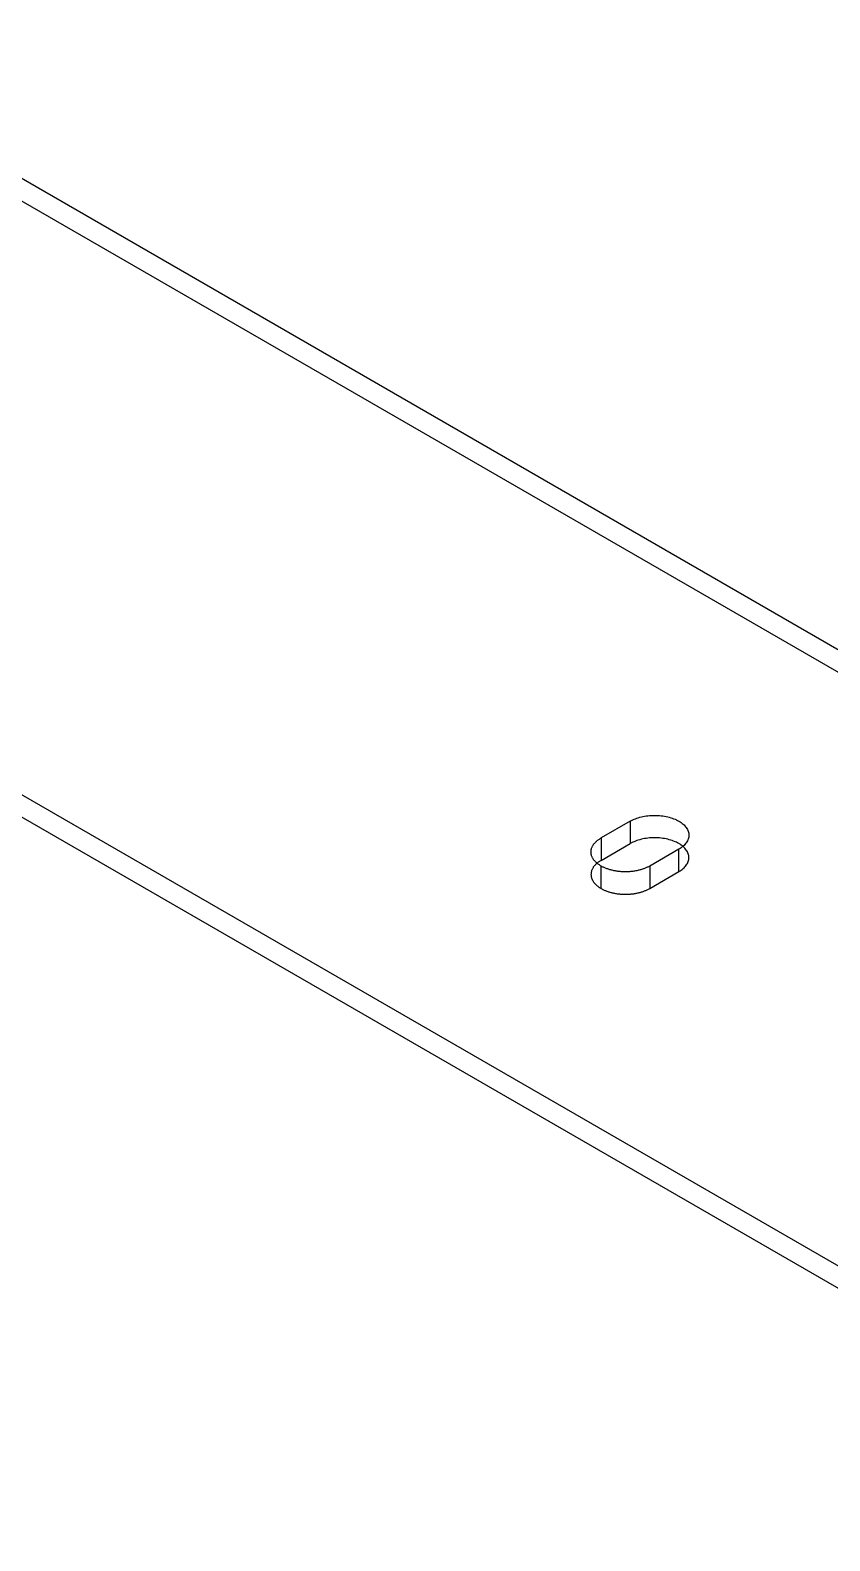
# Model space of a CAD drawing. Header units: inches. Extents: x 1.4 to 100.6, y 1.4 to 64.6.
# Drawn here: x 84.295 to 86.591, y 36.625 to 40.963 of the extents above; entities that cross this region are included whole.
import ezdxf

# ---------------------------------------------------------------- set-up
doc = ezdxf.new("R2010")
doc.units = ezdxf.units.IN
doc.header["$MEASUREMENT"] = 0

msp = doc.modelspace()

# ---------------------------------------------------------------- linework, layer by layer
at = {"layer": 'OUTLINE'}
for p, q in [((96.9167, 33.2359), (83.5326, 40.9634)), ((96.9167, 33.1714), (83.5326, 40.899)), ((95.3841, 32.351), (82, 40.0786)), ((95.3841, 32.2866), (82, 40.0141)), ((86.0291, 38.6973), (86.033, 38.6989)), ((86.033, 38.6989), (86.0371, 38.7004)), ((86.0371, 38.7004), (86.0413, 38.7018)), ((86.0413, 38.7018), (86.0457, 38.7031)), ((86.0457, 38.7031), (86.0501, 38.7042)), ((86.0501, 38.7042), (86.0546, 38.7052)), ((86.0546, 38.7052), (86.0592, 38.7061)), ((86.0592, 38.7061), (86.0639, 38.7068)), ((86.0639, 38.7068), (86.0686, 38.7075)), ((86.0686, 38.7075), (86.0734, 38.7079)), ((86.0734, 38.7079), (86.0782, 38.7083)), ((86.0782, 38.7083), (86.083, 38.7085)), ((86.083, 38.7085), (86.0879, 38.7085)), ((86.0879, 38.7085), (86.0927, 38.7085)), ((86.0927, 38.7085), (86.0975, 38.7083)), ((86.0975, 38.7083), (86.1023, 38.7079)), ((86.1023, 38.7079), (86.1071, 38.7075)), ((86.1071, 38.7075), (86.1118, 38.7068)), ((86.1118, 38.7068), (86.1165, 38.7061)), ((86.1165, 38.7061), (86.1211, 38.7052)), ((86.1211, 38.7052), (86.1256, 38.7042)), ((86.1256, 38.7042), (86.1301, 38.7031)), ((86.1301, 38.7031), (86.1344, 38.7018)), ((86.1344, 38.7018), (86.1386, 38.7004)), ((86.1386, 38.7004), (86.1427, 38.6989)), ((86.1427, 38.6989), (86.1466, 38.6973)), ((86.0181, 38.6919), (85.9344, 38.6435)), ((86.0181, 38.6919), (86.0216, 38.6938)), ((86.0181, 38.6919), (86.0181, 38.6274)), ((86.0216, 38.6938), (86.0253, 38.6956)), ((86.0253, 38.6956), (86.0291, 38.6973)), ((86.1466, 38.6973), (86.1505, 38.6956)), ((86.1505, 38.6956), (86.1541, 38.6938)), ((86.1541, 38.6938), (86.1576, 38.6919)), ((86.1576, 38.6919), (86.161, 38.6898)), ((86.161, 38.6898), (86.1641, 38.6877)), ((86.1641, 38.6877), (86.1671, 38.6855)), ((86.1671, 38.6855), (86.1699, 38.6832)), ((86.1699, 38.6832), (86.1725, 38.6809)), ((86.1725, 38.6809), (86.1749, 38.6784)), ((86.1749, 38.6784), (86.1771, 38.6759)), ((86.1771, 38.6759), (86.179, 38.6734)), ((86.179, 38.6734), (86.1808, 38.6708)), ((86.1808, 38.6708), (86.1823, 38.6681)), ((86.1823, 38.6681), (86.1836, 38.6654)), ((86.1836, 38.6654), (86.1846, 38.6627)), ((86.1846, 38.6627), (86.1855, 38.6599)), ((86.1855, 38.6599), (86.1861, 38.6572)), ((86.1861, 38.6572), (86.1864, 38.6544)), ((85.9065, 38.6116), (85.9069, 38.613)), ((85.9069, 38.613), (85.9073, 38.6143)), ((85.9073, 38.6143), (85.9078, 38.6157)), ((85.9078, 38.6157), (85.9084, 38.6171)), ((85.9084, 38.6171), (85.909, 38.6184)), ((85.909, 38.6184), (85.9097, 38.6198)), ((85.9097, 38.6198), (85.9104, 38.6211)), ((85.9104, 38.6211), (85.9112, 38.6224)), ((85.9112, 38.6224), (85.9121, 38.6237)), ((85.9121, 38.6237), (85.913, 38.625)), ((85.913, 38.625), (85.9139, 38.6263)), ((85.9139, 38.6263), (85.9149, 38.6276)), ((85.9149, 38.6276), (85.916, 38.6288)), ((85.916, 38.6288), (85.9171, 38.6301)), ((85.9171, 38.6301), (85.9183, 38.6313)), ((85.9183, 38.6313), (85.9195, 38.6325)), ((85.9195, 38.6325), (85.9208, 38.6337)), ((85.9208, 38.6337), (85.9221, 38.6349)), ((85.9221, 38.6349), (85.9234, 38.636)), ((85.9234, 38.636), (85.9249, 38.6372)), ((85.9249, 38.6372), (85.9263, 38.6383)), ((85.9263, 38.6383), (85.9278, 38.6394)), ((85.9278, 38.6394), (85.9294, 38.6404)), ((85.9294, 38.6404), (85.931, 38.6415)), ((85.931, 38.6415), (85.9327, 38.6425)), ((85.9327, 38.6425), (85.9344, 38.6435)), ((85.9344, 38.6435), (85.9344, 38.5791)), ((85.9344, 38.5791), (86.0181, 38.6274)), ((86.0216, 38.6293), (86.0181, 38.6274)), ((86.0253, 38.6312), (86.0216, 38.6293)), ((86.0291, 38.6329), (86.0253, 38.6312)), ((86.033, 38.6345), (86.0291, 38.6329)), ((86.0371, 38.636), (86.033, 38.6345)), ((86.0413, 38.6374), (86.0371, 38.636)), ((86.0457, 38.6386), (86.0413, 38.6374)), ((86.0501, 38.6398), (86.0457, 38.6386)), ((86.0546, 38.6408), (86.0501, 38.6398)), ((86.0592, 38.6416), (86.0546, 38.6408)), ((86.0639, 38.6424), (86.0592, 38.6416)), ((86.0686, 38.643), (86.0639, 38.6424)), ((86.0734, 38.6435), (86.0686, 38.643)), ((86.0782, 38.6438), (86.0734, 38.6435)), ((86.083, 38.644), (86.0782, 38.6438)), ((86.0879, 38.6441), (86.083, 38.644)), ((86.0927, 38.644), (86.0879, 38.6441)), ((86.0975, 38.6438), (86.0927, 38.644)), ((86.1023, 38.6435), (86.0975, 38.6438)), ((86.1071, 38.643), (86.1023, 38.6435)), ((86.1118, 38.6424), (86.1071, 38.643)), ((86.1165, 38.6416), (86.1118, 38.6424)), ((86.1211, 38.6408), (86.1165, 38.6416)), ((86.1256, 38.6398), (86.1211, 38.6408)), ((86.1301, 38.6386), (86.1256, 38.6398)), ((86.1344, 38.6374), (86.1301, 38.6386)), ((86.1386, 38.636), (86.1344, 38.6374)), ((86.1427, 38.6345), (86.1386, 38.636)), ((86.1466, 38.6329), (86.1427, 38.6345)), ((86.1505, 38.6312), (86.1466, 38.6329)), ((86.1541, 38.6293), (86.1505, 38.6312)), ((86.1576, 38.6274), (86.1541, 38.6293)), ((86.161, 38.6254), (86.1576, 38.6274)), ((86.161, 38.6133), (86.1576, 38.6113)), ((86.1641, 38.6233), (86.161, 38.6254)), ((86.1641, 38.6154), (86.161, 38.6133)), ((86.1671, 38.6211), (86.1641, 38.6233)), ((86.1671, 38.6176), (86.1641, 38.6154)), ((86.1699, 38.6188), (86.1671, 38.6211)), ((86.1699, 38.6199), (86.1671, 38.6176)), ((86.1725, 38.6223), (86.1699, 38.6199)), ((86.1725, 38.6164), (86.1699, 38.6188)), ((86.1749, 38.6247), (86.1725, 38.6223)), ((86.1749, 38.614), (86.1725, 38.6164)), ((86.1771, 38.6272), (86.1749, 38.6247)), ((86.1771, 38.6115), (86.1749, 38.614)), ((86.179, 38.6298), (86.1771, 38.6272)), ((86.1808, 38.6324), (86.179, 38.6298)), ((86.1823, 38.635), (86.1808, 38.6324)), ((86.1836, 38.6377), (86.1823, 38.635)), ((86.1846, 38.6405), (86.1836, 38.6377)), ((86.1855, 38.6432), (86.1846, 38.6405)), ((86.1861, 38.646), (86.1855, 38.6432)), ((86.1864, 38.6488), (86.1861, 38.646)), ((86.1864, 38.6544), (86.1865, 38.6516)), ((86.1865, 38.6516), (86.1864, 38.6488)), ((85.9054, 38.6032), (85.9055, 38.6046)), ((85.9055, 38.6018), (85.9054, 38.6032)), ((85.9055, 38.6046), (85.9056, 38.606)), ((85.9056, 38.6004), (85.9055, 38.6018)), ((85.9056, 38.606), (85.9057, 38.6074)), ((85.9057, 38.599), (85.9056, 38.6004)), ((85.9057, 38.6074), (85.9059, 38.6088)), ((85.9059, 38.5976), (85.9057, 38.599)), ((85.9059, 38.6088), (85.9062, 38.6102)), ((85.9062, 38.5963), (85.9059, 38.5976)), ((85.9062, 38.6102), (85.9065, 38.6116)), ((85.9065, 38.5949), (85.9062, 38.5963)), ((85.9069, 38.5935), (85.9065, 38.5949)), ((85.9073, 38.5921), (85.9069, 38.5935)), ((85.9078, 38.5907), (85.9073, 38.5921)), ((85.9084, 38.5894), (85.9078, 38.5907)), ((85.909, 38.588), (85.9084, 38.5894)), ((85.9097, 38.5867), (85.909, 38.588)), ((85.9104, 38.5854), (85.9097, 38.5867)), ((85.9112, 38.584), (85.9104, 38.5854)), ((85.9121, 38.5827), (85.9112, 38.584)), ((85.913, 38.5814), (85.9121, 38.5827)), ((85.9139, 38.5801), (85.913, 38.5814)), ((85.9149, 38.5789), (85.9139, 38.5801)), ((85.916, 38.5776), (85.9149, 38.5789)), ((85.9171, 38.5764), (85.916, 38.5776)), ((85.9183, 38.5751), (85.9171, 38.5764)), ((85.9195, 38.5739), (85.9183, 38.5751)), ((85.9208, 38.5727), (85.9195, 38.5739)), ((85.9208, 38.5693), (85.9195, 38.5681)), ((85.9221, 38.5716), (85.9208, 38.5727)), ((85.9221, 38.5704), (85.9208, 38.5693)), ((85.9234, 38.5704), (85.9221, 38.5716)), ((85.9234, 38.5716), (85.9221, 38.5704)), ((85.9249, 38.5727), (85.9234, 38.5716)), ((85.9249, 38.5693), (85.9234, 38.5704)), ((85.9263, 38.5738), (85.9249, 38.5727)), ((85.9263, 38.5682), (85.9249, 38.5693)), ((85.9278, 38.5749), (85.9263, 38.5738)), ((85.9294, 38.576), (85.9278, 38.5749)), ((85.931, 38.577), (85.9294, 38.576)), ((85.9327, 38.5781), (85.931, 38.577)), ((85.9344, 38.5791), (85.9327, 38.5781)), ((86.1576, 38.6113), (86.0739, 38.5629)), ((86.1576, 38.5468), (86.1576, 38.6113)), ((86.179, 38.6089), (86.1771, 38.6115)), ((86.1808, 38.6063), (86.179, 38.6089)), ((86.1823, 38.6037), (86.1808, 38.6063)), ((86.1808, 38.5679), (86.1823, 38.5706)), ((86.1836, 38.601), (86.1823, 38.6037)), ((86.1823, 38.5706), (86.1836, 38.5733)), ((86.1846, 38.5982), (86.1836, 38.601)), ((86.1836, 38.5733), (86.1846, 38.576)), ((86.1855, 38.5955), (86.1846, 38.5982)), ((86.1846, 38.576), (86.1855, 38.5788)), ((86.1861, 38.5927), (86.1855, 38.5955)), ((86.1855, 38.5788), (86.1861, 38.5815)), ((86.1864, 38.5899), (86.1861, 38.5927)), ((86.1861, 38.5815), (86.1864, 38.5843)), ((86.1865, 38.5871), (86.1864, 38.5899)), ((86.1864, 38.5843), (86.1865, 38.5871)), ((85.9055, 38.5402), (85.9054, 38.5388)), ((85.9054, 38.5388), (85.9055, 38.5374)), ((85.9056, 38.5416), (85.9055, 38.5402)), ((85.9055, 38.5374), (85.9056, 38.536)), ((85.9057, 38.543), (85.9056, 38.5416)), ((85.9056, 38.536), (85.9057, 38.5346)), ((85.9059, 38.5444), (85.9057, 38.543)), ((85.9057, 38.5346), (85.9059, 38.5332)), ((85.9062, 38.5457), (85.9059, 38.5444)), ((85.9059, 38.5332), (85.9062, 38.5318)), ((85.9065, 38.5471), (85.9062, 38.5457)), ((85.9062, 38.5318), (85.9065, 38.5304)), ((85.9069, 38.5485), (85.9065, 38.5471)), ((85.9065, 38.5304), (85.9069, 38.529)), ((85.9073, 38.5499), (85.9069, 38.5485)), ((85.9069, 38.529), (85.9073, 38.5277)), ((85.9078, 38.5513), (85.9073, 38.5499)), ((85.9073, 38.5277), (85.9078, 38.5263)), ((85.9084, 38.5526), (85.9078, 38.5513)), ((85.9078, 38.5263), (85.9084, 38.5249)), ((85.909, 38.554), (85.9084, 38.5526)), ((85.9097, 38.5553), (85.909, 38.554)), ((85.9104, 38.5566), (85.9097, 38.5553)), ((85.9112, 38.558), (85.9104, 38.5566)), ((85.9121, 38.5593), (85.9112, 38.558)), ((85.913, 38.5606), (85.9121, 38.5593)), ((85.9139, 38.5619), (85.913, 38.5606)), ((85.9149, 38.5631), (85.9139, 38.5619)), ((85.916, 38.5644), (85.9149, 38.5631)), ((85.9171, 38.5656), (85.916, 38.5644)), ((85.9183, 38.5669), (85.9171, 38.5656)), ((85.9195, 38.5681), (85.9183, 38.5669)), ((85.9278, 38.5671), (85.9263, 38.5682)), ((85.9294, 38.566), (85.9278, 38.5671)), ((85.931, 38.565), (85.9294, 38.566)), ((85.9327, 38.5639), (85.931, 38.565)), ((85.9344, 38.5629), (85.9327, 38.5639)), ((85.9344, 38.4985), (85.9344, 38.5629)), ((85.9361, 38.562), (85.9344, 38.5629)), ((85.9379, 38.561), (85.9361, 38.562)), ((85.9397, 38.5601), (85.9379, 38.561)), ((85.9415, 38.5592), (85.9397, 38.5601)), ((85.9434, 38.5583), (85.9415, 38.5592)), ((85.9453, 38.5575), (85.9434, 38.5583)), ((85.9473, 38.5566), (85.9453, 38.5575)), ((85.9493, 38.5559), (85.9473, 38.5566)), ((85.9513, 38.5551), (85.9493, 38.5559)), ((85.9534, 38.5544), (85.9513, 38.5551)), ((85.9555, 38.5537), (85.9534, 38.5544)), ((85.9576, 38.553), (85.9555, 38.5537)), ((85.9598, 38.5523), (85.9576, 38.553)), ((85.9619, 38.5517), (85.9598, 38.5523)), ((85.9641, 38.5511), (85.9619, 38.5517)), ((85.9664, 38.5506), (85.9641, 38.5511)), ((85.9686, 38.5501), (85.9664, 38.5506)), ((85.9709, 38.5496), (85.9686, 38.5501)), ((85.9732, 38.5491), (85.9709, 38.5496)), ((85.9755, 38.5487), (85.9732, 38.5491)), ((85.9778, 38.5483), (85.9755, 38.5487)), ((85.9802, 38.548), (85.9778, 38.5483)), ((85.9825, 38.5476), (85.9802, 38.548)), ((85.9849, 38.5473), (85.9825, 38.5476)), ((85.9873, 38.5471), (85.9849, 38.5473)), ((85.9896, 38.5469), (85.9873, 38.5471)), ((85.992, 38.5467), (85.9896, 38.5469)), ((85.9945, 38.5465), (85.992, 38.5467)), ((85.9969, 38.5464), (85.9945, 38.5465)), ((85.9993, 38.5463), (85.9969, 38.5464)), ((86.0017, 38.5463), (85.9993, 38.5463)), ((86.0041, 38.5463), (86.0017, 38.5463)), ((86.0066, 38.5463), (86.0041, 38.5463)), ((86.009, 38.5463), (86.0066, 38.5463)), ((86.0114, 38.5464), (86.009, 38.5463)), ((86.0138, 38.5465), (86.0114, 38.5464)), ((86.0162, 38.5467), (86.0138, 38.5465)), ((86.0186, 38.5469), (86.0162, 38.5467)), ((86.021, 38.5471), (86.0186, 38.5469)), ((86.0234, 38.5473), (86.021, 38.5471)), ((86.0258, 38.5476), (86.0234, 38.5473)), ((86.0281, 38.548), (86.0258, 38.5476)), ((86.0304, 38.5483), (86.0281, 38.548)), ((86.0328, 38.5487), (86.0304, 38.5483)), ((86.0351, 38.5491), (86.0328, 38.5487)), ((86.0374, 38.5496), (86.0351, 38.5491)), ((86.0396, 38.5501), (86.0374, 38.5496)), ((86.0419, 38.5506), (86.0396, 38.5501)), ((86.0441, 38.5511), (86.0419, 38.5506)), ((86.0463, 38.5517), (86.0441, 38.5511)), ((86.0485, 38.5523), (86.0463, 38.5517)), ((86.0506, 38.553), (86.0485, 38.5523)), ((86.0528, 38.5537), (86.0506, 38.553)), ((86.0549, 38.5544), (86.0528, 38.5537)), ((86.0569, 38.5551), (86.0549, 38.5544)), ((86.059, 38.5559), (86.0569, 38.5551)), ((86.061, 38.5566), (86.059, 38.5559)), ((86.0629, 38.5575), (86.061, 38.5566)), ((86.0648, 38.5583), (86.0629, 38.5575)), ((86.0667, 38.5592), (86.0648, 38.5583)), ((86.0686, 38.5601), (86.0667, 38.5592)), ((86.0704, 38.561), (86.0686, 38.5601)), ((86.0722, 38.562), (86.0704, 38.561)), ((86.0739, 38.5629), (86.0722, 38.562)), ((86.0739, 38.5629), (86.0739, 38.4985)), ((86.0739, 38.4985), (86.1576, 38.5468)), ((86.1576, 38.5468), (86.161, 38.5489)), ((86.161, 38.5489), (86.1641, 38.551)), ((86.1641, 38.551), (86.1671, 38.5532)), ((86.1671, 38.5532), (86.1699, 38.5555)), ((86.1699, 38.5555), (86.1725, 38.5578)), ((86.1725, 38.5578), (86.1749, 38.5603)), ((86.1749, 38.5603), (86.1771, 38.5628)), ((86.1771, 38.5628), (86.179, 38.5653)), ((86.179, 38.5653), (86.1808, 38.5679)), ((85.9084, 38.5249), (85.909, 38.5236)), ((85.909, 38.5236), (85.9097, 38.5222)), ((85.9097, 38.5222), (85.9104, 38.5209)), ((85.9104, 38.5209), (85.9112, 38.5196)), ((85.9112, 38.5196), (85.9121, 38.5183)), ((85.9121, 38.5183), (85.913, 38.517)), ((85.913, 38.517), (85.9139, 38.5157)), ((85.9139, 38.5157), (85.9149, 38.5144)), ((85.9149, 38.5144), (85.916, 38.5132)), ((85.916, 38.5132), (85.9171, 38.5119)), ((85.9171, 38.5119), (85.9183, 38.5107)), ((85.9183, 38.5107), (85.9195, 38.5095)), ((85.9195, 38.5095), (85.9208, 38.5083)), ((85.9208, 38.5083), (85.9221, 38.5071)), ((85.9221, 38.5071), (85.9234, 38.506)), ((85.9234, 38.506), (85.9249, 38.5048)), ((85.9249, 38.5048), (85.9263, 38.5037)), ((85.9263, 38.5037), (85.9278, 38.5026)), ((85.9278, 38.5026), (85.9294, 38.5016)), ((85.9294, 38.5016), (85.931, 38.5005)), ((85.931, 38.5005), (85.9327, 38.4995)), ((85.9327, 38.4995), (85.9344, 38.4985)), ((85.9344, 38.4985), (85.9361, 38.4975)), ((85.9361, 38.4975), (85.9379, 38.4966)), ((85.9379, 38.4966), (85.9397, 38.4956)), ((85.9397, 38.4956), (85.9415, 38.4947)), ((85.9415, 38.4947), (85.9434, 38.4939)), ((85.9434, 38.4939), (85.9453, 38.493)), ((85.9453, 38.493), (85.9473, 38.4922)), ((85.9473, 38.4922), (85.9493, 38.4914)), ((85.9493, 38.4914), (85.9513, 38.4906)), ((85.9513, 38.4906), (85.9534, 38.4899)), ((85.9534, 38.4899), (85.9555, 38.4892)), ((85.9555, 38.4892), (85.9576, 38.4885)), ((85.9576, 38.4885), (85.9598, 38.4879)), ((85.9598, 38.4879), (85.9619, 38.4873)), ((85.9619, 38.4873), (85.9641, 38.4867)), ((85.9641, 38.4867), (85.9664, 38.4861)), ((85.9664, 38.4861), (85.9686, 38.4856)), ((85.9686, 38.4856), (85.9709, 38.4851)), ((85.9709, 38.4851), (85.9732, 38.4847)), ((85.9732, 38.4847), (85.9755, 38.4842)), ((85.9755, 38.4842), (85.9778, 38.4839)), ((85.9778, 38.4839), (85.9802, 38.4835)), ((85.9802, 38.4835), (85.9825, 38.4832)), ((85.9825, 38.4832), (85.9849, 38.4829)), ((85.9849, 38.4829), (85.9873, 38.4826)), ((85.9873, 38.4826), (85.9896, 38.4824)), ((85.9896, 38.4824), (85.992, 38.4822)), ((85.992, 38.4822), (85.9945, 38.4821)), ((85.9945, 38.4821), (85.9969, 38.4819)), ((85.9969, 38.4819), (85.9993, 38.4819)), ((85.9993, 38.4819), (86.0017, 38.4818)), ((86.0066, 38.4818), (86.009, 38.4819)), ((86.009, 38.4819), (86.0114, 38.4819)), ((86.0114, 38.4819), (86.0138, 38.4821)), ((86.0138, 38.4821), (86.0162, 38.4822)), ((86.0162, 38.4822), (86.0186, 38.4824)), ((86.0186, 38.4824), (86.021, 38.4826)), ((86.021, 38.4826), (86.0234, 38.4829)), ((86.0234, 38.4829), (86.0258, 38.4832)), ((86.0258, 38.4832), (86.0281, 38.4835)), ((86.0281, 38.4835), (86.0304, 38.4839)), ((86.0304, 38.4839), (86.0328, 38.4842)), ((86.0328, 38.4842), (86.0351, 38.4847)), ((86.0351, 38.4847), (86.0374, 38.4851)), ((86.0374, 38.4851), (86.0396, 38.4856)), ((86.0396, 38.4856), (86.0419, 38.4861)), ((86.0419, 38.4861), (86.0441, 38.4867)), ((86.0441, 38.4867), (86.0463, 38.4873)), ((86.0463, 38.4873), (86.0485, 38.4879)), ((86.0485, 38.4879), (86.0506, 38.4885)), ((86.0506, 38.4885), (86.0528, 38.4892)), ((86.0528, 38.4892), (86.0549, 38.4899)), ((86.0549, 38.4899), (86.0569, 38.4906)), ((86.0569, 38.4906), (86.059, 38.4914)), ((86.059, 38.4914), (86.061, 38.4922)), ((86.061, 38.4922), (86.0629, 38.493)), ((86.0629, 38.493), (86.0648, 38.4939)), ((86.0648, 38.4939), (86.0667, 38.4947)), ((86.0667, 38.4947), (86.0686, 38.4956)), ((86.0686, 38.4956), (86.0704, 38.4966)), ((86.0704, 38.4966), (86.0722, 38.4975)), ((86.0722, 38.4975), (86.0739, 38.4985)), ((86.0017, 38.4818), (86.0041, 38.4818)), ((86.0041, 38.4818), (86.0066, 38.4818))]:
    msp.add_line(p, q, dxfattribs=at)

doc.saveas('drawing.dxf')
